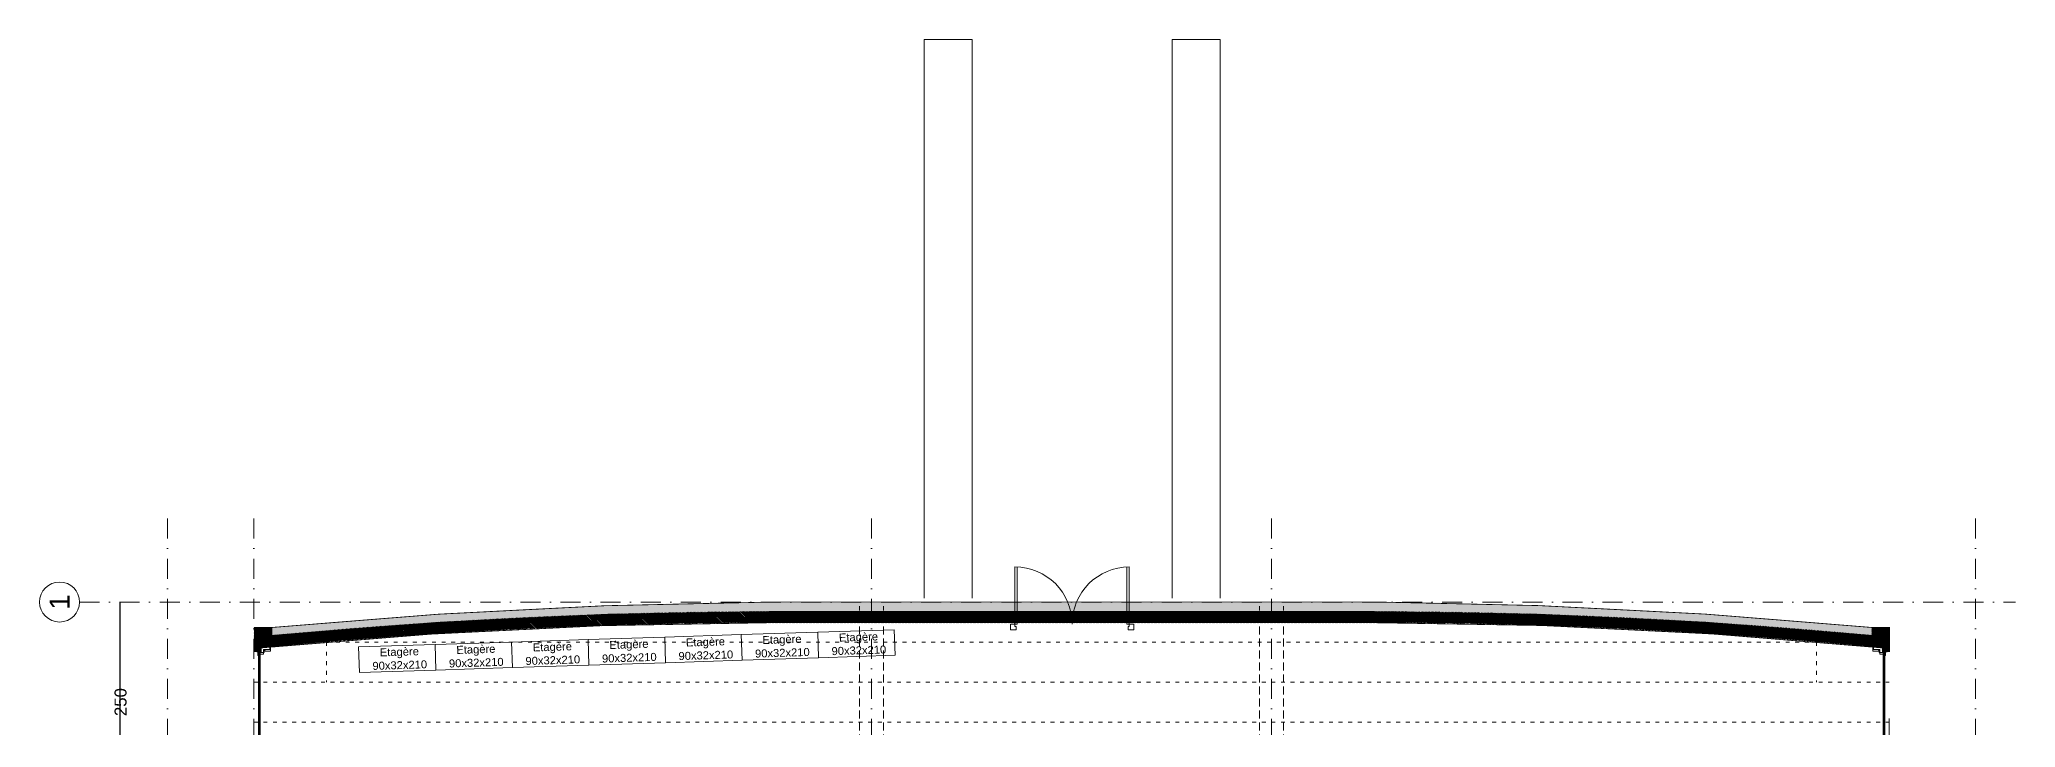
# Model space of a CAD drawing. Header units: millimetres. Extents: x 0 to 111176, y 95213 to 141729.
# Drawn here: x 47708 to 50178, y 110079 to 110939 of the extents above; entities that cross this region are included whole.
import ezdxf
from ezdxf.enums import TextEntityAlignment as Align

# ---------------------------------------------------------------- set-up
doc = ezdxf.new("R2010")
doc.units = ezdxf.units.MM
for name, pattern in [('ACAD_ISO03W100', [30, 12, -18]), ('CONTINU', [0]), ('HIDDEN2', [0.1875, 0.125, -0.0625]), ('TIRETPT2', [0.5, 0.25, -0.125, 0, -0.125])]:
    doc.linetypes.add(name, pattern=pattern)
doc.layers.get('Defpoints').update_dxf_attribs({"lineweight": 9})
for name, color, linetype, lineweight in [('MEN_Ext', 115, 'Continuous', 9), ('MEN_Int', 153, 'Continuous', 9), ('MOB', 37, 'Continuous', 9), ('STR_BOLLARD_Axes', 252, 'Continuous', 9), ('STR_BOLLARD_projeté', 251, 'Continuous', 9)]:
    doc.layers.add(name, color=color, linetype=linetype, lineweight=lineweight)
doc.layers.add('STR_BOLLARD', color=7, linetype='Continuous', lineweight=9, true_color=0x1c1c1c)
doc.styles.add('Arial', font='arial.ttf')
doc.styles.add('Arial-15', font='arial.ttf', dxfattribs={"height": 15})
doc.styles.add('Arial-20', font='arial.ttf', dxfattribs={"height": 20})
doc.dimstyles.new('Cote-15', dxfattribs={"dimtxt": 15, "dimasz": 15, "dimexe": 1.25, "dimexo": 0.625, "dimgap": 7.5, "dimtad": 1, "dimdec": 0, "dimrnd": 0.025, "dimtxsty": 'Arial-15', "dimblk": 'ARCHTICK', "dimcen": 2.5, "dimse1": 1, "dimse2": 1, "dimazin": 0, "dimtfac": 1, "dimtmove": 1, "dimatfit": 3, "dimfxl": 1, "dimarcsym": 0})

# ---------------------------------------------------------------- blocks, each defined once
blk = doc.blocks.new('Pignon')
h = blk.add_hatch()
h.set_pattern_fill('ANSI31', color=252, scale=10)
h.set_pattern_definition([(45, (0, 0), (-0.8838834764831843, 0.8838834764831844), [])])
edge = h.paths.add_edge_path()
edge.add_arc((6713.68367833288, 648.0937936427963), 6784.142632293183, 180.0952500777031, 185.3816129100021, ccw=False)
edge.add_line((-70.44957941338726, 636.8156537741324), (-70.44957941338708, 1386.815653774132))
edge.add_arc((6576.145764537498, 1382.040750896481), 6646.597059091748, 174.5629839039005, 179.9588388157768, ccw=False)
edge.add_line((-40.5479746068886, 2011.815653774132), (-50.48353849775594, 2011.815653774132))
edge.add_line((-50.48353849775594, 2011.815653774132), (-50.48353849775594, 2033.815653774132))
edge.add_line((-50.48353849775594, 2033.815653774132), (-38.75141834801798, 2033.815653774132))
edge.add_line((-38.75141834801798, 2033.815653774132), (-20.48353849775594, 2033.815653774132))
edge.add_line((-20.48353849775594, 2033.815653774132), (-19.48353848487568, 2024.755756784341))
edge.add_line((-19.48353848487568, 2024.755756784341), (-24.93839252719044, 2024.755756784341))
edge.add_arc((6465.743834761339, 1383.888228224312), 6522.244012976042, 174.3610897732515, 179.9745975727592)
edge.add_line((-56.49953719377663, 1386.779904102824), (-56.4995371937768, 636.8156537741324))
edge.add_arc((6685.920367476094, 650.0967867853515), 6742.432985160663, 180.1128603521101, 185.5470909639901)
edge.add_line((-24.93839252719044, -1.65259961229367), (-19.48353843155564, -1.65259961742686))
edge.add_line((-19.48353843155564, -1.652599617426858), (-20.48353849775595, -10.18292125897551))
edge.add_line((-20.48353849775594, -10.18292125897551), (-40.04876508979578, -10.18292125897551))
edge.add_line((-40.04876508979578, -10.18292125897551), (-50.48353849775594, -10.18292125897551))
edge.add_line((-50.48353849775594, -10.18292125897551), (-50.48353849775594, 11.81707874102449))
edge.add_line((-50.48353849775594, 11.81707874102449), (-40.55522752258912, 11.81707874102358))
at = {"lineweight": 5}
h = blk.add_hatch(dxfattribs=at)
h.set_pattern_fill('AR-CONC', color=252, scale=0.8, angle=360, style=0)
h.set_pattern_definition([(49.99999999999999, (0, 0), (5.738081460806028, -0.5020170798607624), [0.6000000000000001, -6.600000000000001]), (355, (0, 0), (-1.110010668903999, 6.017537069600095), [0.48, -5.28]), (100.45144446, (0.478173448, -0.04183475200000012), (4.628070773816898, 5.515519927749035), [0.5099215359999999, -5.609136895999999]), (46.18420000000002, (3.91886975727153e-16, 1.6), (8.53793064537258, -1.324154246344614), [0.8999999999999999, -9.899999999999999]), (96.63563548999994, (0.7114939600000003, 1.489653544), (7.477295565393829, 7.792948806196402), [0.764882736, -8.413710079999998]), (351.1841639899999, (3.91886975727153e-16, 1.6), (7.477295560438187, 7.79294880215992), [0.7200000000000001, -7.920000008]), (21, (0.8000000000000004, 1.2), (4.775256416947693, -3.220951125322712), [0.6000000000000001, -6.600000000000001]), (326.0000000000001, (0.8000000000000004, 1.2), (1.946522655372655, 5.801200360374824), [0.48, -5.28]), (71.45144474000001, (1.197938032, 0.9315874079999997), (6.72177901383977, 2.580249222450829), [0.50992152, -5.609136895999999]), (37.50000000000004, (0, 0), (0.09727884253832601, 2.663150830650492), [0, -5.215999999999999, 0, -5.359999999999999, 0, -5.3]), (7.499999999999974, (0, 0), (2.10455629953719, 3.155293695058881), [0, -3.056, 0, -5.096, 0, -2.02]), (327.5, (-1.784, 4.369539779357756e-16), (4.270579489379272, -0.1804389738750391), [0, -2, 0, -6.24, 0, -8.28]), (317.5, (-2.584, 6.328974657993521e-16), (4.66548935473909, 0.8008398586585408), [0, -2.6, 0, -4.144, 0, -5.88])])
edge = h.paths.add_edge_path()
edge.add_arc((6514.570729589548, 643.1657927447177), 6585.023370820036, 180.05525207706, 185.4136591410671, ccw=False)
edge.add_line((-70.44957941338726, 636.8156537741324), (-70.44957941338708, 1386.815653774132))
edge.add_arc((6616.604850319538, 1380.105084346262), 6687.057796815635, 174.5793199602518, 179.9425027594255, ccw=False)
edge.add_line((-40.5479746068886, 2011.815653774132), (-50.48353849775594, 2011.815653774132))
edge.add_arc((7091.866723411993, 1332.980745925604), 7174.537204302169, 174.570709958592, 179.5700709511673)
edge.add_line((-82.46850005038141, 1386.815653774132), (-82.29857736689354, 636.8156537741324))
edge.add_arc((7157.214627704398, 692.0280776829677), 7239.723741839565, 180.4369599787104, 185.3911985980951)
edge.add_line((-50.48353849775594, 11.81707874102449), (-40.55522752259276, 11.81707874102358))
edge.add_line((-40.55522752259276, 11.81707874102358), (-41.080152220522, 21.89748511193011))
at = {"ltscale": 50, "const_width": 1}
blk.add_lwpolyline([(-40.55522752258912, 11.81707874102358, -0.0230702008294989), (-70.44957941338726, 636.8156537741324), (-70.44957941338726, 1386.815653774132, -0.02354820973225472), (-40.5479746068886, 2011.815653774132), (-50.48353849775594, 2011.815653774132), (-50.48353849775594, 2033.815653774132), (-38.75141834801798, 2033.815653774132), (-20.48353849775594, 2033.815653774132), (-19.48353848487568, 2024.755756784341), (-24.93839252719044, 2024.755756784341, 0.02449844776779151), (-56.49953719377663, 1386.779904102824), (-56.49953719377663, 636.8156537741324, 0.02371574882550749), (-24.93839252719044, -1.65259961229367), (-19.48353843155564, -1.652599617426858), (-20.48353849775594, -10.18292125897551), (-40.04876508979578, -10.18292125897551), (-50.48353849775594, -10.18292125897551), (-50.48353849775594, 11.81707874102449), (-40.55522752258912, 11.81707874102358)], format="xyb", close=True, dxfattribs=at)
at = {"const_width": 1}
blk.add_lwpolyline([(-41.080152220522, 21.89748511193011, -0.02338472269243292), (-70.44957941338726, 636.8156537741324), (-70.44957941338726, 1386.815653774132, -0.02340557217351407), (-40.5479746068886, 2011.815653774132), (-50.48353849775594, 2011.815653774132, 0.02181728809893834), (-82.46850005038141, 1386.815653774132), (-82.29857736689337, 636.8156537741324, 0.02162031173250202), (-50.48353849775594, 11.81707874102449), (-40.55522752259276, 11.81707874102358)], format="xyb", close=True, dxfattribs=at)
blk = doc.blocks.new('PO14A')
blk.add_lwpolyline([(-9.999999995525855, -78.43703521069969), (-9.99999999555996, -6.999999993421824), (-1.499999996087809, -6.999999993916362), (-1.499999995550638, 0), (-8.49999999555564, 3.922195901395753e-10), (-8.49999999555564, -3.99999999361782), (-6.999999990907213, -3.99999999361782), (-6.999999995832695, -78.49999999804496, -0.4142135623524235), (-78.4999999955545, -6.999999993916362, -0.4142135623524235), (-149.9999999952763, -78.49999999804496), (-150.0000000002018, -3.99999999361782), (-148.4999999955534, -3.99999999361782), (-148.4999999955534, 3.922195901395753e-10), (-155.4999999955584, 0), (-155.4999999950212, -6.999999993916362), (-146.999999995549, -6.999999993421824), (-146.9999999955832, -78.43703521069969)], format="xyb")
blk = doc.blocks.new('etagere_90x32x210')
blk.add_lwpolyline([(8152.713136723027, -18318.44006590589), (8248.413136723027, -18318.44006590589), (8248.413136723027, -18286.44006590589), (8152.713136723027, -18286.44006590589)], close=True)
at = {"insert": (8203.413136723027, -18302.50090849286), "char_height": 10, "attachment_point": 5, "style": 'Arial'}
blk.add_mtext_dynamic_manual_height_columns('Etagère\\P90x32x210', width=234.8605922671994, gutter_width=18352.47833725253, heights=[0], dxfattribs=at)
blk = doc.blocks.new('Fenetres Ext')
for points in [[(14.09999999846332, 3.400000005214679), (14.09999999846332, 4.400000005214679), (18.09999999846332, 4.400000005214679), (18.09999999846332, 3.400000005214679)], [(14.09999999846332, 1.400000005214679), (139.0999999735504, 1.400000005214679), (139.0999999735504, 3.400000005214679), (14.09999999846332, 3.400000005214679), (14.09999999846332, 1.400000005214679)], [(14.09999999846332, -2.599999994785321), (16.09999999846332, -2.599999994785321), (16.09999999846332, 1.400000005214679), (14.09999999846332, 1.400000005214679)], [(139.0999999735504, 3.400000005214679), (139.0999999735504, 4.400000005214679), (135.0999999735504, 4.400000005214679), (135.0999999735504, 3.400000005214679)], [(139.0999999735504, -2.599999994785321), (137.0999999735504, -2.599999994785321), (137.0999999735504, 1.400000005214679), (139.0999999735504, 1.400000005214679)], [(6.599999998463318, -10.59999999478532), (10.59999999846332, -10.59999999478532), (10.59999999846332, -3.599999994785321), (11.59999999846332, -3.599999994785321), (11.59999999846332, -4.585936534454959), (12.59999999972251, -4.585936534454959), (12.59999999846332, -11.59999999478532), (6.599999998463318, -11.59999999478532)], [(10.59999999846332, -3.599999994785321), (14.09999999846332, -3.599999994785321), (14.09999999846332, -2.599999994785321), (10.59999999846332, -2.599999994785321), (10.59999999846332, -3.599999994785321)], [(142.5999999735504, -3.599999994785321), (139.0999999735504, -3.599999994785321), (139.0999999735504, -2.599999994785321), (142.5999999735504, -2.599999994785321), (142.5999999735504, -3.599999994785321)], [(146.5999999735504, -10.59999999478532), (142.5999999735504, -10.59999999478532), (142.5999999735504, -3.599999994785321), (141.5999999735504, -3.599999994785321), (141.5999999735504, -4.585936534454959), (140.5999999722912, -4.585936534454959), (140.5999999735504, -11.59999999478532), (146.5999999735504, -11.59999999478532)]]:
    blk.add_lwpolyline(points, close=True)
blk.add_lwpolyline([(14.09999999846332, 2.400000005214679), (139.0999999735504, 2.400000005214679)])
blk = doc.blocks.new('n°-axe')
at = {"layer": 'STR_BOLLARD_Axes', "linetype": 'CONTINU', "ltscale": 60}
blk.add_circle((0, -25), 25, dxfattribs=at)
at = {"layer": 'STR_BOLLARD_Axes', "style": 'Arial-20'}
blk.add_attdef('AXE', text='', height=25, dxfattribs=at).set_placement((0, -25), align=Align.MIDDLE_CENTER)
blk = doc.blocks.new('*D497')
at = {"layer": 'Defpoints', "color": 0, "transparency": 16777216}
for p in [(47808.26111456333, 110235.4325432781), (47808.25819308969, 109985.4325433382), (47808.25945509424, 109985.4325433235)]:
    blk.add_point(p, dxfattribs=at)
at = {"layer": 'STR_BOLLARD_Axes', "color": 0, "lineweight": -2, "transparency": 16777216}
blk.add_line((47808.26237656787, 110235.4325432634), (47808.25945509424, 109985.4325433235), dxfattribs=at)
at = {"layer": 'STR_BOLLARD_Axes', "color": 0, "lineweight": 5, "transparency": 16777216, "insert": (47809.16645961707, 110110.432632791), "char_height": 15, "attachment_point": 5, "rotation": 89.99933044756287, "style": 'Arial-15'}
blk.add_mtext('250', dxfattribs=at)
blk = doc.blocks.new('_None')

msp = doc.modelspace()

# ---------------------------------------------------------------- linework, layer by layer
at = {"layer": 'STR_BOLLARD'}
for p, q in [((48873.52557758185, 110939.1077679005), (48813.52557758814, 110939.1077679008)), ((48813.52557758953, 110240.2419748908), (48813.52557758814, 110939.1077679008)), ((48873.52557758837, 110240.2419748787), (48873.52557758185, 110939.1077679005)), ((49183.52557754832, 110939.1077679009), (49123.52557755484, 110939.1077679012)), ((49123.52557755251, 110240.2419748868), (49123.52557755484, 110939.1077679012)), ((49183.52557753715, 110240.2419748939), (49183.52557754832, 110939.1077679009))]:
    msp.add_line(p, q, dxfattribs=at)
at = {"layer": 'STR_BOLLARD', "linetype": 'HIDDEN2', "ltscale": 80}
for points in [[(48732.79036194809, 105739.8464605216), (48732.96342947242, 110230.4997809512)], [(48762.79036504649, 105739.9262779026), (48762.96341955896, 110230.2419749787)], [(49232.79036814366, 105740.0072193362), (49232.96341953673, 110230.2419749821)], [(49262.79036127393, 105739.828389867), (49262.9634283053, 110230.4689198601)]]:
    msp.add_lwpolyline(points, dxfattribs=at)
at = {"layer": 'STR_BOLLARD_Axes', "linetype": 'TIRETPT2', "ltscale": 100}
for points in [[(47867.70554018933, 110339.8728246362), (47867.70761170297, 105594.9827319166)], [(47975.70554018934, 110339.8728246362), (47975.70761170298, 105594.9827319166)], [(48747.7092079844, 110339.8728246362), (48747.7092079844, 105594.9827319166)], [(49247.7092079844, 110339.8728246362), (49247.7092079844, 105594.9827319166)], [(50127.71393321149, 110339.8728246362), (50127.62425047846, 105594.9827319166)], [(47757.85099738005, 110235.4332463367), (50177.72286979246, 110235.3834610711)], [(50019.7092079844, 110089.872871855), (50019.91501980865, 105594.9827319166)]]:
    msp.add_lwpolyline(points, dxfattribs=at)
at = {"layer": 'STR_BOLLARD_projeté', "color": 252, "linetype": 'ACAD_ISO03W100', "lineweight": 5, "ltscale": 0.4}
for points in [[(48066.50975667864, 110185.4250813551), (49928.92491525014, 110185.4250813551)], [(48066.50975667864, 110185.4250813551), (48066.50975667864, 110135.4250813551)], [(49928.92491525014, 110185.4250813551), (49928.92491525014, 110135.4250813551)], [(47975.71079271204, 110135.4250813551), (50019.71426210531, 110135.4250813551)], [(47975.71079271204, 110085.4250813551), (50019.71424027641, 110085.4250813551)]]:
    msp.add_lwpolyline(points, dxfattribs=at)

# ---------------------------------------------------------------- block references
at = {"layer": 'MEN_Ext', "xscale": -1, "rotation": 90}
msp.add_blockref('Fenetres Ext', (47985.06456916212, 110186.6044294288), dxfattribs=at)
at = {"layer": 'MEN_Ext', "rotation": 270}
msp.add_blockref('Fenetres Ext', (50010.88796216227, 110186.6044294733), dxfattribs=at)
at = {"layer": 'MEN_Int', "rotation": 180}
msp.add_blockref('PO14A', (48920.03581629194, 110200.9850406874), dxfattribs=at)
at = {"layer": 'MOB', "rotation": 1.848689552690326}
for p in [(39463.89110106089, 128196.3575830218), (39559.54128986449, 128199.444876632), (39655.19147866809, 128202.5321702422), (39750.84166747169, 128205.6194638524), (39846.49185627529, 128208.7067574625), (39942.14204507889, 128211.7940510727), (39368.24091225729, 128193.2702894116)]:
    msp.add_blockref('etagere_90x32x210', p, dxfattribs=at)
at = {"layer": 'STR_BOLLARD', "rotation": 270}
msp.add_blockref('Pignon', (47986.44643138776, 110153.2584364132), dxfattribs=at)
at = {"layer": 'STR_BOLLARD_Axes', "rotation": 90.11948235443872}
msp.add_blockref('n°-axe', (47707.85419278073, 110235.4858945286), dxfattribs=at).add_auto_attribs({'AXE': '1'})

# ---------------------------------------------------------------- dimensions: what is measured, and where the dimension line sits
at = {"layer": 'STR_BOLLARD_Axes', "lineweight": 5}
dim = msp.add_linear_dim(base=(47808.25945509424, 109985.4325433235), p1=(47808.26111456331, 110235.4325432781), p2=(47808.25819308968, 109985.4325433382), angle=269.9993304475629, dimstyle='Cote-15', override={"dimgap": 0, "dimblk1": 'None', "dimblk2": 'None', "dimsah": 1}, dxfattribs=at)
dim.commit()
dim.dimension.update_dxf_attribs({"geometry": '*D497', "text_midpoint": (47816.82505443237, 110110.4325432934), "dimtype": 161})

doc.saveas('drawing.dxf')
